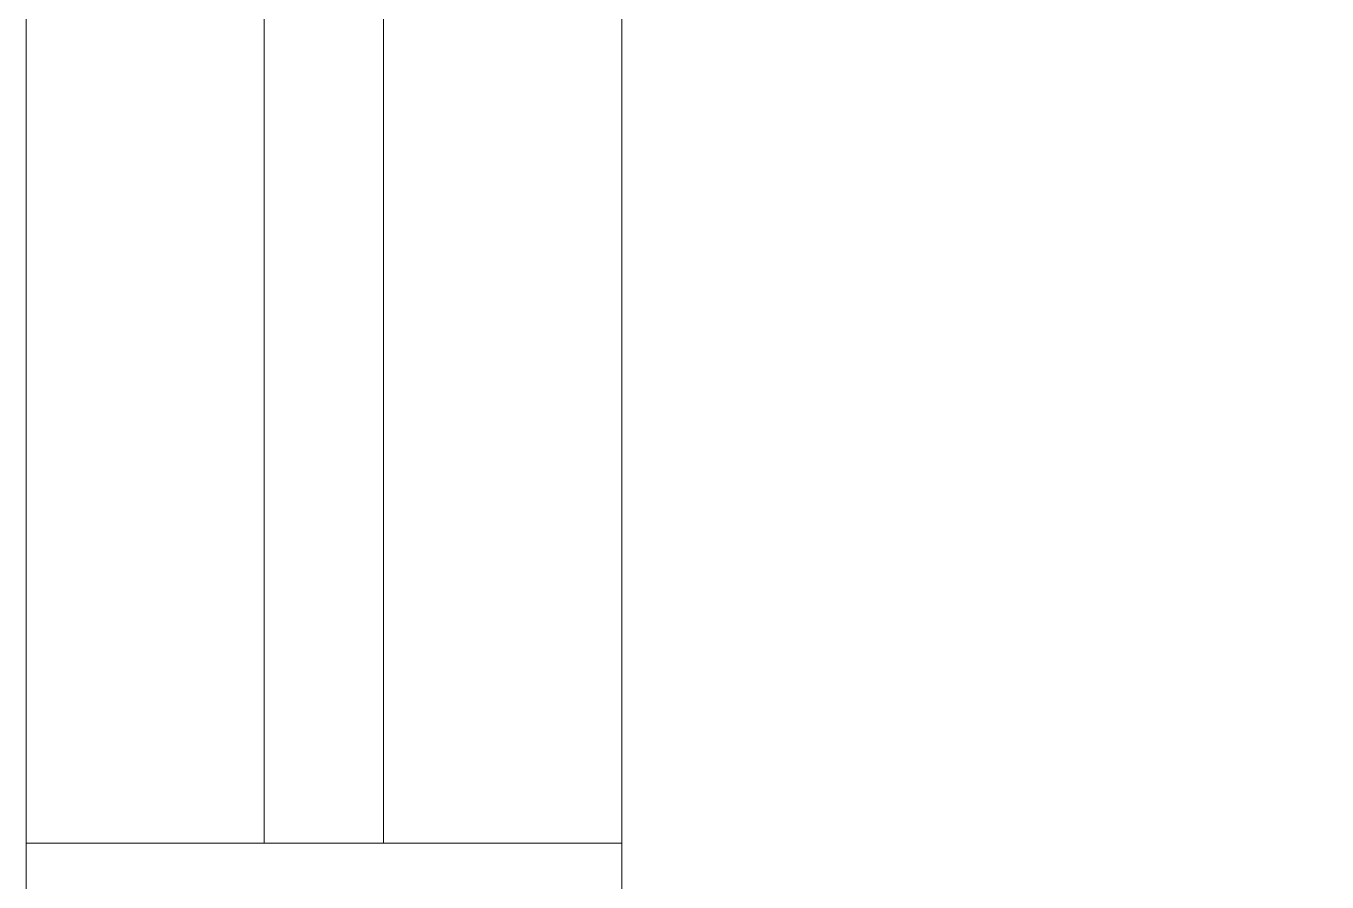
# Model space of a CAD drawing. Header units: millimetres. Extents: x 867 to 1330, y 209 to 507.
# Drawn here: x 1182.8107 to 1183.1382, y 451.5753 to 451.7908 of the extents above; entities that cross this region are included whole.
import ezdxf

# ---------------------------------------------------------------- set-up
doc = ezdxf.new("R2010")
doc.units = ezdxf.units.MM
doc.header["$LTSCALE"] = 5
doc.linetypes.add('HIDDEN2', pattern=[4.7625, 3.175, -1.5875])
doc.layers.add('I-ARQ', color=8, linetype='Continuous', lineweight=0)

msp = doc.modelspace()

# ---------------------------------------------------------------- linework, layer by layer
at = {"layer": 'I-ARQ'}
for p, q in [((1182.81066, 452.08504), (1182.81066, 447.44754)), ((1182.81066, 452.08504), (1182.81066, 451.41754)), ((1182.96066, 452.08504), (1182.96066, 451.41754)), ((1182.96066, 452.08504), (1182.96066, 451.37693))]:
    msp.add_line(p, q, dxfattribs=at)
at = {"layer": 'I-ARQ', "linetype": 'HIDDEN2'}
for p, q in [((1182.87066, 452.08504), (1182.87066, 451.58504)), ((1182.90066, 451.58504), (1182.90066, 452.08504)), ((1182.81066, 451.58504), (1182.96066, 451.58504))]:
    msp.add_line(p, q, dxfattribs=at)
at = {"layer": 'I-ARQ'}
msp.add_arc((1183.72225, 451.2672), 0.60159, 90.15105, 180.02584, dxfattribs=at)

doc.saveas('drawing.dxf')
